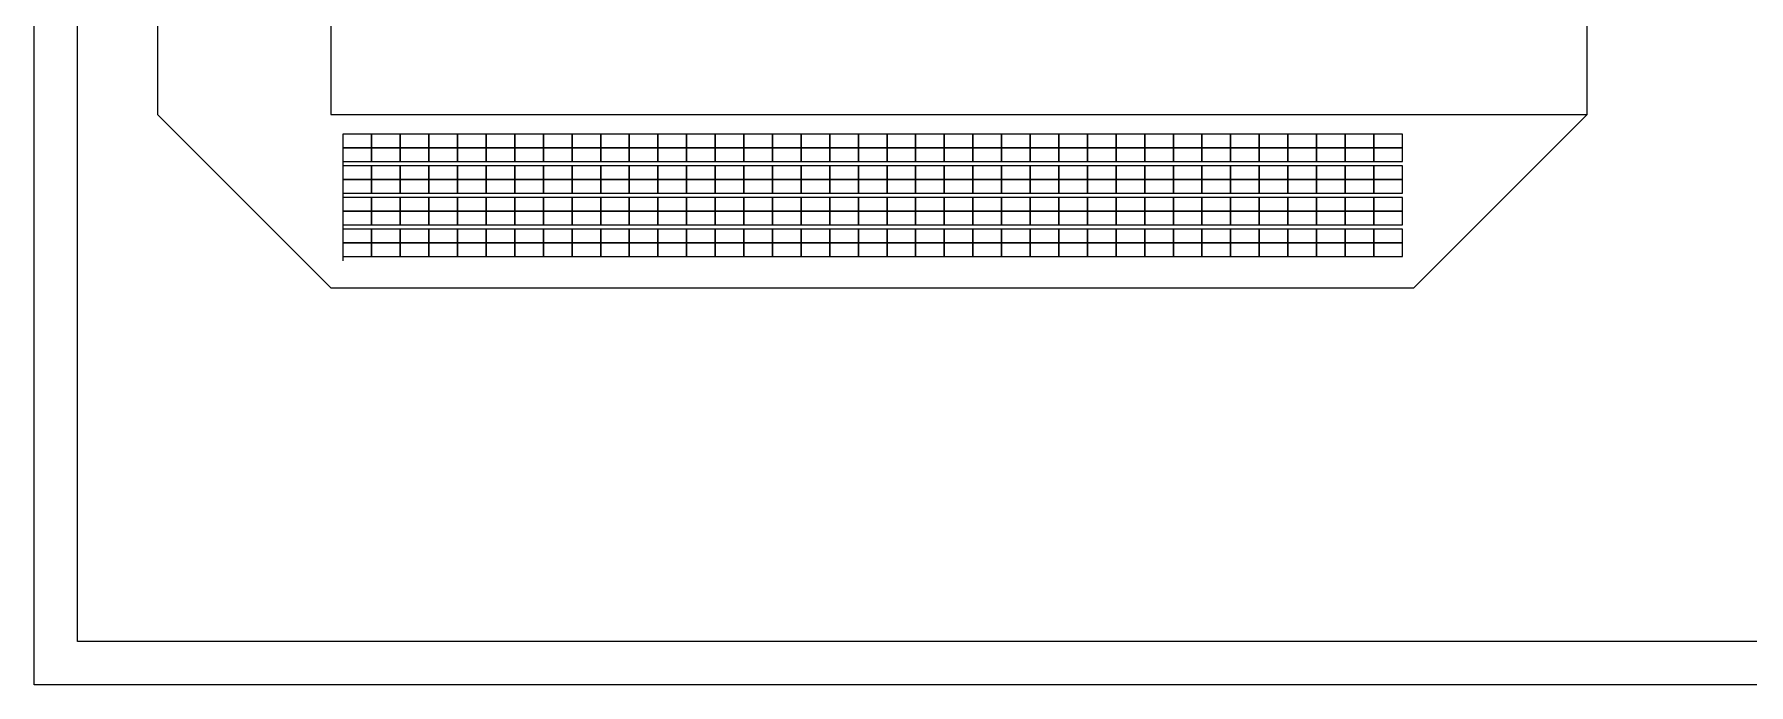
# Model space of a CAD drawing. Header units: inches. Extents: x -16 to 776, y -353 to 78.
# Drawn here: x -15.7 to 380.1, y -353.1 to -202.9 of the extents above; entities that cross this region are included whole.
import ezdxf

# ---------------------------------------------------------------- set-up
doc = ezdxf.new("R2010")
doc.units = ezdxf.units.IN
doc.header["$MEASUREMENT"] = 0

msp = doc.modelspace()

# ---------------------------------------------------------------- linework, layer by layer
for p, q in [((12.76, 16.55), (12.76, -221.45)), ((342.76, -221.45), (342.76, 16.55)), ((52.76, -63.45), (52.76, -221.45)), ((52.76, -261.45), (12.76, -221.45)), ((52.76, -221.45), (302.76, -221.45)), ((302.76, -221.45), (342.76, -221.45)), ((342.76, -221.45), (302.76, -261.45)), ((62.17, -225.99), (55.56, -225.99)), ((55.56, -225.99), (55.56, -229.15)), ((55.56, -229.15), (62.17, -229.15)), ((62.17, -229.15), (55.56, -229.15)), ((55.56, -229.15), (55.56, -232.31)), ((62.17, -229.15), (62.17, -225.99)), ((68.78, -225.99), (62.17, -225.99)), ((62.17, -225.99), (62.17, -229.15)), ((62.17, -229.15), (68.78, -229.15)), ((62.17, -232.31), (62.17, -229.15)), ((68.78, -229.15), (62.17, -229.15)), ((62.17, -229.15), (62.17, -232.31)), ((68.78, -229.15), (68.78, -225.99)), ((75.39, -225.99), (68.78, -225.99)), ((68.78, -225.99), (68.78, -229.15)), ((68.78, -229.15), (75.39, -229.15)), ((68.78, -232.31), (68.78, -229.15)), ((75.39, -229.15), (68.78, -229.15)), ((68.78, -229.15), (68.78, -232.31)), ((75.39, -229.15), (75.39, -225.99)), ((82, -225.99), (75.39, -225.99)), ((75.39, -225.99), (75.39, -229.15)), ((75.39, -229.15), (82, -229.15)), ((75.39, -232.31), (75.39, -229.15)), ((82, -229.15), (75.39, -229.15)), ((75.39, -229.15), (75.39, -232.31)), ((82, -229.15), (82, -225.99)), ((88.61, -225.99), (82, -225.99)), ((82, -225.99), (82, -229.15)), ((82, -229.15), (88.61, -229.15)), ((82, -232.31), (82, -229.15)), ((88.61, -229.15), (82, -229.15)), ((82, -229.15), (82, -232.31)), ((88.61, -229.15), (88.61, -225.99)), ((95.22, -225.99), (88.61, -225.99)), ((88.61, -225.99), (88.61, -229.15)), ((88.61, -229.15), (95.22, -229.15)), ((88.61, -232.31), (88.61, -229.15)), ((95.22, -229.15), (88.61, -229.15)), ((88.61, -229.15), (88.61, -232.31)), ((95.22, -229.15), (95.22, -225.99)), ((101.83, -225.99), (95.22, -225.99)), ((95.22, -225.99), (95.22, -229.15)), ((95.22, -229.15), (101.83, -229.15)), ((95.22, -232.31), (95.22, -229.15)), ((101.83, -229.15), (95.22, -229.15)), ((95.22, -229.15), (95.22, -232.31)), ((101.83, -229.15), (101.83, -225.99)), ((108.44, -225.99), (101.83, -225.99)), ((101.83, -225.99), (101.83, -229.15)), ((101.83, -232.31), (101.83, -229.15)), ((101.83, -229.15), (108.44, -229.15)), ((108.44, -229.15), (101.83, -229.15)), ((101.83, -229.15), (101.83, -232.31)), ((108.44, -229.15), (108.44, -225.99)), ((115.05, -225.99), (108.44, -225.99)), ((108.44, -225.99), (108.44, -229.15)), ((108.44, -229.15), (115.05, -229.15)), ((108.44, -232.31), (108.44, -229.15)), ((115.05, -229.15), (108.44, -229.15)), ((108.44, -229.15), (108.44, -232.31)), ((115.05, -229.15), (115.05, -225.99)), ((121.66, -225.99), (115.05, -225.99)), ((115.05, -225.99), (115.05, -229.15)), ((115.05, -229.15), (121.66, -229.15)), ((115.05, -232.31), (115.05, -229.15)), ((121.66, -229.15), (115.05, -229.15)), ((115.05, -229.15), (115.05, -232.31)), ((121.66, -229.15), (121.66, -225.99)), ((128.27, -225.99), (121.66, -225.99)), ((121.66, -225.99), (121.66, -229.15)), ((121.66, -229.15), (128.27, -229.15)), ((121.66, -232.31), (121.66, -229.15)), ((128.27, -229.15), (121.66, -229.15)), ((121.66, -229.15), (121.66, -232.31)), ((128.27, -229.15), (128.27, -225.99)), ((134.88, -225.99), (128.27, -225.99)), ((128.27, -225.99), (128.27, -229.15)), ((128.27, -229.15), (134.88, -229.15)), ((128.27, -232.31), (128.27, -229.15)), ((134.88, -229.15), (128.27, -229.15)), ((128.27, -229.15), (128.27, -232.31)), ((134.88, -229.15), (134.88, -225.99)), ((141.49, -225.99), (134.88, -225.99)), ((134.88, -225.99), (134.88, -229.15)), ((134.88, -229.15), (141.49, -229.15)), ((134.88, -232.31), (134.88, -229.15)), ((141.49, -229.15), (134.88, -229.15)), ((134.88, -229.15), (134.88, -232.31)), ((141.49, -229.15), (141.49, -225.99)), ((148.1, -225.99), (141.49, -225.99)), ((141.49, -225.99), (141.49, -229.15)), ((141.49, -229.15), (148.1, -229.15)), ((141.49, -232.31), (141.49, -229.15)), ((148.1, -229.15), (141.49, -229.15)), ((141.49, -229.15), (141.49, -232.31)), ((148.1, -229.15), (148.1, -225.99)), ((154.71, -225.99), (148.1, -225.99)), ((148.1, -225.99), (148.1, -229.15)), ((148.1, -232.31), (148.1, -229.15)), ((148.1, -229.15), (154.71, -229.15)), ((154.71, -229.15), (148.1, -229.15)), ((148.1, -229.15), (148.1, -232.31)), ((154.71, -229.15), (154.71, -225.99)), ((161.32, -225.99), (154.71, -225.99)), ((154.71, -225.99), (154.71, -229.15)), ((154.71, -229.15), (161.32, -229.15)), ((154.71, -232.31), (154.71, -229.15)), ((161.32, -229.15), (154.71, -229.15)), ((154.71, -229.15), (154.71, -232.31)), ((161.32, -229.15), (161.32, -225.99)), ((167.93, -225.99), (161.32, -225.99)), ((161.32, -225.99), (161.32, -229.15)), ((161.32, -229.15), (167.93, -229.15)), ((161.32, -232.31), (161.32, -229.15)), ((167.93, -229.15), (161.32, -229.15)), ((161.32, -229.15), (161.32, -232.31)), ((167.93, -229.15), (167.93, -225.99)), ((174.54, -225.99), (167.93, -225.99)), ((167.93, -225.99), (167.93, -229.15)), ((167.93, -229.15), (174.54, -229.15)), ((167.93, -232.31), (167.93, -229.15)), ((174.54, -229.15), (167.93, -229.15)), ((167.93, -229.15), (167.93, -232.31)), ((174.54, -229.15), (174.54, -225.99)), ((181.15, -225.99), (174.54, -225.99)), ((174.54, -225.99), (174.54, -229.15)), ((174.54, -229.15), (181.15, -229.15)), ((174.54, -232.31), (174.54, -229.15)), ((181.15, -229.15), (174.54, -229.15)), ((174.54, -229.15), (174.54, -232.31)), ((181.15, -229.15), (181.15, -225.99)), ((187.76, -225.99), (181.15, -225.99)), ((181.15, -225.99), (181.15, -229.15)), ((181.15, -229.15), (187.76, -229.15)), ((181.15, -232.31), (181.15, -229.15)), ((187.76, -229.15), (181.15, -229.15)), ((181.15, -229.15), (181.15, -232.31)), ((187.76, -229.15), (187.76, -225.99)), ((194.37, -225.99), (187.76, -225.99)), ((187.76, -225.99), (187.76, -229.15)), ((187.76, -229.15), (194.37, -229.15)), ((187.76, -232.31), (187.76, -229.15)), ((194.37, -229.15), (187.76, -229.15)), ((187.76, -229.15), (187.76, -232.31)), ((194.37, -229.15), (194.37, -225.99)), ((200.98, -225.99), (194.37, -225.99)), ((194.37, -225.99), (194.37, -229.15)), ((194.37, -232.31), (194.37, -229.15)), ((194.37, -229.15), (200.98, -229.15)), ((200.98, -229.15), (194.37, -229.15)), ((194.37, -229.15), (194.37, -232.31)), ((200.98, -229.15), (200.98, -225.99)), ((207.59, -225.99), (200.98, -225.99)), ((200.98, -225.99), (200.98, -229.15)), ((200.98, -229.15), (207.59, -229.15)), ((200.98, -232.31), (200.98, -229.15)), ((207.59, -229.15), (200.98, -229.15)), ((200.98, -229.15), (200.98, -232.31)), ((207.59, -229.15), (207.59, -225.99)), ((214.2, -225.99), (207.59, -225.99)), ((207.59, -225.99), (207.59, -229.15)), ((207.59, -229.15), (214.2, -229.15)), ((207.59, -232.31), (207.59, -229.15)), ((214.2, -229.15), (207.59, -229.15)), ((207.59, -229.15), (207.59, -232.31)), ((214.2, -229.15), (214.2, -225.99)), ((220.81, -225.99), (214.2, -225.99)), ((214.2, -225.99), (214.2, -229.15)), ((214.2, -229.15), (220.81, -229.15)), ((214.2, -232.31), (214.2, -229.15)), ((220.81, -229.15), (214.2, -229.15)), ((214.2, -229.15), (214.2, -232.31)), ((220.81, -229.15), (220.81, -225.99)), ((227.42, -225.99), (220.81, -225.99)), ((220.81, -225.99), (220.81, -229.15)), ((220.81, -229.15), (227.42, -229.15)), ((220.81, -232.31), (220.81, -229.15)), ((227.42, -229.15), (220.81, -229.15)), ((220.81, -229.15), (220.81, -232.31)), ((227.42, -229.15), (227.42, -225.99)), ((234.03, -225.99), (227.42, -225.99)), ((227.42, -225.99), (227.42, -229.15)), ((227.42, -229.15), (234.03, -229.15)), ((227.42, -232.31), (227.42, -229.15)), ((234.03, -229.15), (227.42, -229.15)), ((227.42, -229.15), (227.42, -232.31)), ((234.03, -229.15), (234.03, -225.99)), ((240.64, -225.99), (234.03, -225.99)), ((234.03, -225.99), (234.03, -229.15)), ((234.03, -229.15), (240.64, -229.15)), ((234.03, -232.31), (234.03, -229.15)), ((240.64, -229.15), (234.03, -229.15)), ((234.03, -229.15), (234.03, -232.31)), ((240.64, -229.15), (240.64, -225.99)), ((247.25, -225.99), (240.64, -225.99)), ((240.64, -225.99), (240.64, -229.15)), ((240.64, -232.31), (240.64, -229.15)), ((240.64, -229.15), (247.25, -229.15)), ((247.25, -229.15), (240.64, -229.15)), ((240.64, -229.15), (240.64, -232.31)), ((247.25, -229.15), (247.25, -225.99)), ((253.86, -225.99), (247.25, -225.99)), ((247.25, -225.99), (247.25, -229.15)), ((247.25, -229.15), (253.86, -229.15)), ((247.25, -232.31), (247.25, -229.15)), ((253.86, -229.15), (247.25, -229.15)), ((247.25, -229.15), (247.25, -232.31)), ((253.86, -229.15), (253.86, -225.99)), ((260.47, -225.99), (253.86, -225.99)), ((253.86, -225.99), (253.86, -229.15)), ((253.86, -229.15), (260.47, -229.15)), ((253.86, -232.31), (253.86, -229.15)), ((260.47, -229.15), (253.86, -229.15)), ((253.86, -229.15), (253.86, -232.31)), ((260.47, -229.15), (260.47, -225.99)), ((267.08, -225.99), (260.47, -225.99)), ((260.47, -225.99), (260.47, -229.15)), ((260.47, -229.15), (267.08, -229.15)), ((260.47, -232.31), (260.47, -229.15)), ((267.08, -229.15), (260.47, -229.15)), ((260.47, -229.15), (260.47, -232.31)), ((267.08, -229.15), (267.08, -225.99)), ((273.69, -225.99), (267.08, -225.99)), ((267.08, -225.99), (267.08, -229.15)), ((267.08, -229.15), (273.69, -229.15)), ((267.08, -232.31), (267.08, -229.15)), ((273.69, -229.15), (267.08, -229.15)), ((267.08, -229.15), (267.08, -232.31)), ((273.69, -229.15), (273.69, -225.99)), ((280.3, -225.99), (273.69, -225.99)), ((273.69, -225.99), (273.69, -229.15)), ((273.69, -229.15), (280.3, -229.15)), ((273.69, -232.31), (273.69, -229.15)), ((280.3, -229.15), (273.69, -229.15)), ((273.69, -229.15), (273.69, -232.31)), ((280.3, -229.15), (280.3, -225.99)), ((286.91, -225.99), (280.3, -225.99)), ((280.3, -225.99), (280.3, -229.15)), ((280.3, -229.15), (286.91, -229.15)), ((280.3, -232.31), (280.3, -229.15)), ((286.91, -229.15), (280.3, -229.15)), ((280.3, -229.15), (280.3, -232.31)), ((286.91, -229.15), (286.91, -225.99)), ((293.52, -225.99), (286.91, -225.99)), ((286.91, -225.99), (286.91, -229.15)), ((286.91, -232.31), (286.91, -229.15)), ((286.91, -229.15), (293.52, -229.15)), ((293.52, -229.15), (286.91, -229.15)), ((286.91, -229.15), (286.91, -232.31)), ((293.52, -229.15), (293.52, -225.99)), ((300.13, -225.99), (293.52, -225.99)), ((293.52, -225.99), (293.52, -229.15)), ((293.52, -229.15), (300.13, -229.15)), ((293.52, -232.31), (293.52, -229.15)), ((300.13, -229.15), (293.52, -229.15)), ((293.52, -229.15), (293.52, -232.31)), ((300.13, -229.15), (300.13, -225.99)), ((300.13, -232.31), (300.13, -229.15)), ((55.56, -232.31), (62.17, -232.31)), ((55.56, -232.31), (55.56, -233.31)), ((62.17, -233.31), (55.56, -233.31)), ((55.56, -233.31), (55.56, -236.47)), ((62.17, -232.31), (68.78, -232.31)), ((62.17, -236.47), (62.17, -233.31)), ((68.78, -233.31), (62.17, -233.31)), ((62.17, -233.31), (62.17, -236.47)), ((68.78, -232.31), (75.39, -232.31)), ((68.78, -236.47), (68.78, -233.31)), ((75.39, -233.31), (68.78, -233.31)), ((68.78, -233.31), (68.78, -236.47)), ((75.39, -232.31), (82, -232.31)), ((75.39, -236.47), (75.39, -233.31)), ((82, -233.31), (75.39, -233.31)), ((75.39, -233.31), (75.39, -236.47)), ((82, -232.31), (88.61, -232.31)), ((82, -236.47), (82, -233.31)), ((88.61, -233.31), (82, -233.31)), ((82, -233.31), (82, -236.47)), ((88.61, -232.31), (95.22, -232.31)), ((88.61, -236.47), (88.61, -233.31)), ((95.22, -233.31), (88.61, -233.31)), ((88.61, -233.31), (88.61, -236.47)), ((95.22, -232.31), (101.83, -232.31)), ((95.22, -236.47), (95.22, -233.31)), ((101.83, -233.31), (95.22, -233.31)), ((95.22, -233.31), (95.22, -236.47)), ((101.83, -232.31), (108.44, -232.31)), ((101.83, -236.47), (101.83, -233.31)), ((108.44, -233.31), (101.83, -233.31)), ((101.83, -233.31), (101.83, -236.47)), ((108.44, -232.31), (115.05, -232.31)), ((108.44, -236.47), (108.44, -233.31)), ((115.05, -233.31), (108.44, -233.31)), ((108.44, -233.31), (108.44, -236.47)), ((115.05, -232.31), (121.66, -232.31)), ((115.05, -236.47), (115.05, -233.31)), ((121.66, -233.31), (115.05, -233.31)), ((115.05, -233.31), (115.05, -236.47)), ((121.66, -232.31), (128.27, -232.31)), ((121.66, -236.47), (121.66, -233.31)), ((128.27, -233.31), (121.66, -233.31)), ((121.66, -233.31), (121.66, -236.47)), ((128.27, -232.31), (134.88, -232.31)), ((128.27, -236.47), (128.27, -233.31)), ((134.88, -233.31), (128.27, -233.31)), ((128.27, -233.31), (128.27, -236.47)), ((134.88, -232.31), (141.49, -232.31)), ((134.88, -236.47), (134.88, -233.31)), ((141.49, -233.31), (134.88, -233.31)), ((134.88, -233.31), (134.88, -236.47)), ((141.49, -232.31), (148.1, -232.31)), ((141.49, -236.47), (141.49, -233.31)), ((148.1, -233.31), (141.49, -233.31)), ((141.49, -233.31), (141.49, -236.47)), ((148.1, -232.31), (154.71, -232.31)), ((148.1, -236.47), (148.1, -233.31)), ((154.71, -233.31), (148.1, -233.31)), ((148.1, -233.31), (148.1, -236.47)), ((154.71, -232.31), (161.32, -232.31)), ((154.71, -236.47), (154.71, -233.31)), ((161.32, -233.31), (154.71, -233.31)), ((154.71, -233.31), (154.71, -236.47)), ((161.32, -232.31), (167.93, -232.31)), ((161.32, -236.47), (161.32, -233.31)), ((167.93, -233.31), (161.32, -233.31)), ((161.32, -233.31), (161.32, -236.47)), ((167.93, -232.31), (174.54, -232.31)), ((167.93, -236.47), (167.93, -233.31)), ((174.54, -233.31), (167.93, -233.31)), ((167.93, -233.31), (167.93, -236.47)), ((174.54, -232.31), (181.15, -232.31)), ((174.54, -236.47), (174.54, -233.31)), ((181.15, -233.31), (174.54, -233.31)), ((174.54, -233.31), (174.54, -236.47)), ((181.15, -232.31), (187.76, -232.31)), ((181.15, -236.47), (181.15, -233.31)), ((187.76, -233.31), (181.15, -233.31)), ((181.15, -233.31), (181.15, -236.47)), ((187.76, -232.31), (194.37, -232.31)), ((187.76, -236.47), (187.76, -233.31)), ((194.37, -233.31), (187.76, -233.31)), ((187.76, -233.31), (187.76, -236.47)), ((194.37, -232.31), (200.98, -232.31)), ((194.37, -236.47), (194.37, -233.31)), ((200.98, -233.31), (194.37, -233.31)), ((194.37, -233.31), (194.37, -236.47)), ((200.98, -232.31), (207.59, -232.31)), ((200.98, -236.47), (200.98, -233.31)), ((207.59, -233.31), (200.98, -233.31)), ((200.98, -233.31), (200.98, -236.47)), ((207.59, -232.31), (214.2, -232.31)), ((207.59, -236.47), (207.59, -233.31)), ((214.2, -233.31), (207.59, -233.31)), ((207.59, -233.31), (207.59, -236.47)), ((214.2, -232.31), (220.81, -232.31)), ((214.2, -236.47), (214.2, -233.31)), ((220.81, -233.31), (214.2, -233.31)), ((214.2, -233.31), (214.2, -236.47)), ((220.81, -232.31), (227.42, -232.31)), ((220.81, -236.47), (220.81, -233.31)), ((227.42, -233.31), (220.81, -233.31)), ((220.81, -233.31), (220.81, -236.47)), ((227.42, -232.31), (234.03, -232.31)), ((227.42, -236.47), (227.42, -233.31)), ((234.03, -233.31), (227.42, -233.31)), ((227.42, -233.31), (227.42, -236.47)), ((234.03, -232.31), (240.64, -232.31)), ((234.03, -236.47), (234.03, -233.31)), ((240.64, -233.31), (234.03, -233.31)), ((234.03, -233.31), (234.03, -236.47)), ((240.64, -232.31), (247.25, -232.31)), ((240.64, -236.47), (240.64, -233.31)), ((247.25, -233.31), (240.64, -233.31)), ((240.64, -233.31), (240.64, -236.47)), ((247.25, -232.31), (253.86, -232.31)), ((247.25, -236.47), (247.25, -233.31)), ((253.86, -233.31), (247.25, -233.31)), ((247.25, -233.31), (247.25, -236.47)), ((253.86, -232.31), (260.47, -232.31)), ((253.86, -236.47), (253.86, -233.31)), ((260.47, -233.31), (253.86, -233.31)), ((253.86, -233.31), (253.86, -236.47)), ((260.47, -232.31), (267.08, -232.31)), ((260.47, -236.47), (260.47, -233.31)), ((267.08, -233.31), (260.47, -233.31)), ((260.47, -233.31), (260.47, -236.47)), ((267.08, -232.31), (273.69, -232.31)), ((267.08, -236.47), (267.08, -233.31)), ((273.69, -233.31), (267.08, -233.31)), ((267.08, -233.31), (267.08, -236.47)), ((273.69, -232.31), (280.3, -232.31)), ((273.69, -236.47), (273.69, -233.31)), ((280.3, -233.31), (273.69, -233.31)), ((273.69, -233.31), (273.69, -236.47)), ((280.3, -232.31), (286.91, -232.31)), ((280.3, -236.47), (280.3, -233.31)), ((286.91, -233.31), (280.3, -233.31)), ((280.3, -233.31), (280.3, -236.47)), ((286.91, -232.31), (293.52, -232.31)), ((286.91, -236.47), (286.91, -233.31)), ((293.52, -233.31), (286.91, -233.31)), ((286.91, -233.31), (286.91, -236.47)), ((293.52, -232.31), (300.13, -232.31)), ((293.52, -236.47), (293.52, -233.31)), ((300.13, -233.31), (293.52, -233.31)), ((293.52, -233.31), (293.52, -236.47)), ((300.13, -236.47), (300.13, -233.31)), ((55.56, -236.47), (62.17, -236.47)), ((62.17, -236.47), (55.56, -236.47)), ((55.56, -236.47), (55.56, -239.63)), ((62.17, -236.47), (68.78, -236.47)), ((62.17, -239.63), (62.17, -236.47)), ((68.78, -236.47), (62.17, -236.47)), ((62.17, -236.47), (62.17, -239.63)), ((68.78, -236.47), (75.39, -236.47)), ((68.78, -239.63), (68.78, -236.47)), ((75.39, -236.47), (68.78, -236.47)), ((68.78, -236.47), (68.78, -239.63)), ((75.39, -236.47), (82, -236.47)), ((75.39, -239.63), (75.39, -236.47)), ((82, -236.47), (75.39, -236.47)), ((75.39, -236.47), (75.39, -239.63)), ((82, -236.47), (88.61, -236.47)), ((82, -239.63), (82, -236.47)), ((88.61, -236.47), (82, -236.47)), ((82, -236.47), (82, -239.63)), ((88.61, -236.47), (95.22, -236.47)), ((88.61, -239.63), (88.61, -236.47)), ((95.22, -236.47), (88.61, -236.47)), ((88.61, -236.47), (88.61, -239.63)), ((95.22, -236.47), (101.83, -236.47)), ((95.22, -239.63), (95.22, -236.47)), ((101.83, -236.47), (95.22, -236.47)), ((95.22, -236.47), (95.22, -239.63)), ((101.83, -239.63), (101.83, -236.47)), ((101.83, -236.47), (108.44, -236.47)), ((108.44, -236.47), (101.83, -236.47)), ((101.83, -236.47), (101.83, -239.63)), ((108.44, -236.47), (115.05, -236.47)), ((108.44, -239.63), (108.44, -236.47)), ((115.05, -236.47), (108.44, -236.47)), ((108.44, -236.47), (108.44, -239.63)), ((115.05, -236.47), (121.66, -236.47)), ((115.05, -239.63), (115.05, -236.47)), ((121.66, -236.47), (115.05, -236.47)), ((115.05, -236.47), (115.05, -239.63)), ((121.66, -236.47), (128.27, -236.47)), ((121.66, -239.63), (121.66, -236.47)), ((128.27, -236.47), (121.66, -236.47)), ((121.66, -236.47), (121.66, -239.63)), ((128.27, -236.47), (134.88, -236.47)), ((128.27, -239.63), (128.27, -236.47)), ((134.88, -236.47), (128.27, -236.47)), ((128.27, -236.47), (128.27, -239.63)), ((134.88, -236.47), (141.49, -236.47)), ((134.88, -239.63), (134.88, -236.47)), ((141.49, -236.47), (134.88, -236.47)), ((134.88, -236.47), (134.88, -239.63)), ((141.49, -236.47), (148.1, -236.47)), ((141.49, -239.63), (141.49, -236.47)), ((148.1, -236.47), (141.49, -236.47)), ((141.49, -236.47), (141.49, -239.63)), ((148.1, -239.63), (148.1, -236.47)), ((148.1, -236.47), (154.71, -236.47)), ((154.71, -236.47), (148.1, -236.47)), ((148.1, -236.47), (148.1, -239.63)), ((154.71, -236.47), (161.32, -236.47)), ((154.71, -239.63), (154.71, -236.47)), ((161.32, -236.47), (154.71, -236.47)), ((154.71, -236.47), (154.71, -239.63)), ((161.32, -236.47), (167.93, -236.47)), ((161.32, -239.63), (161.32, -236.47)), ((167.93, -236.47), (161.32, -236.47)), ((161.32, -236.47), (161.32, -239.63)), ((167.93, -236.47), (174.54, -236.47)), ((167.93, -239.63), (167.93, -236.47)), ((174.54, -236.47), (167.93, -236.47)), ((167.93, -236.47), (167.93, -239.63)), ((174.54, -236.47), (181.15, -236.47)), ((174.54, -239.63), (174.54, -236.47)), ((181.15, -236.47), (174.54, -236.47)), ((174.54, -236.47), (174.54, -239.63)), ((181.15, -236.47), (187.76, -236.47)), ((181.15, -239.63), (181.15, -236.47)), ((187.76, -236.47), (181.15, -236.47)), ((181.15, -236.47), (181.15, -239.63)), ((187.76, -236.47), (194.37, -236.47)), ((187.76, -239.63), (187.76, -236.47)), ((194.37, -236.47), (187.76, -236.47)), ((187.76, -236.47), (187.76, -239.63)), ((194.37, -239.63), (194.37, -236.47)), ((194.37, -236.47), (200.98, -236.47)), ((200.98, -236.47), (194.37, -236.47)), ((194.37, -236.47), (194.37, -239.63)), ((200.98, -236.47), (207.59, -236.47)), ((200.98, -239.63), (200.98, -236.47)), ((207.59, -236.47), (200.98, -236.47)), ((200.98, -236.47), (200.98, -239.63)), ((207.59, -236.47), (214.2, -236.47)), ((207.59, -239.63), (207.59, -236.47)), ((214.2, -236.47), (207.59, -236.47)), ((207.59, -236.47), (207.59, -239.63)), ((214.2, -236.47), (220.81, -236.47)), ((214.2, -239.63), (214.2, -236.47)), ((220.81, -236.47), (214.2, -236.47)), ((214.2, -236.47), (214.2, -239.63)), ((220.81, -236.47), (227.42, -236.47)), ((220.81, -239.63), (220.81, -236.47)), ((227.42, -236.47), (220.81, -236.47)), ((220.81, -236.47), (220.81, -239.63)), ((227.42, -236.47), (234.03, -236.47)), ((227.42, -239.63), (227.42, -236.47)), ((234.03, -236.47), (227.42, -236.47)), ((227.42, -236.47), (227.42, -239.63)), ((234.03, -236.47), (240.64, -236.47)), ((234.03, -239.63), (234.03, -236.47)), ((240.64, -236.47), (234.03, -236.47)), ((234.03, -236.47), (234.03, -239.63)), ((240.64, -239.63), (240.64, -236.47)), ((240.64, -236.47), (247.25, -236.47)), ((247.25, -236.47), (240.64, -236.47)), ((240.64, -236.47), (240.64, -239.63)), ((247.25, -236.47), (253.86, -236.47)), ((247.25, -239.63), (247.25, -236.47)), ((253.86, -236.47), (247.25, -236.47)), ((247.25, -236.47), (247.25, -239.63)), ((253.86, -236.47), (260.47, -236.47)), ((253.86, -239.63), (253.86, -236.47)), ((260.47, -236.47), (253.86, -236.47)), ((253.86, -236.47), (253.86, -239.63)), ((260.47, -236.47), (267.08, -236.47)), ((260.47, -239.63), (260.47, -236.47)), ((267.08, -236.47), (260.47, -236.47)), ((260.47, -236.47), (260.47, -239.63)), ((267.08, -236.47), (273.69, -236.47)), ((267.08, -239.63), (267.08, -236.47)), ((273.69, -236.47), (267.08, -236.47)), ((267.08, -236.47), (267.08, -239.63)), ((273.69, -236.47), (280.3, -236.47)), ((273.69, -239.63), (273.69, -236.47)), ((280.3, -236.47), (273.69, -236.47)), ((273.69, -236.47), (273.69, -239.63)), ((280.3, -236.47), (286.91, -236.47)), ((280.3, -239.63), (280.3, -236.47)), ((286.91, -236.47), (280.3, -236.47)), ((280.3, -236.47), (280.3, -239.63)), ((286.91, -239.63), (286.91, -236.47)), ((286.91, -236.47), (293.52, -236.47)), ((293.52, -236.47), (286.91, -236.47)), ((286.91, -236.47), (286.91, -239.63)), ((293.52, -236.47), (300.13, -236.47)), ((293.52, -239.63), (293.52, -236.47)), ((300.13, -236.47), (293.52, -236.47)), ((293.52, -236.47), (293.52, -239.63)), ((300.13, -239.63), (300.13, -236.47)), ((55.56, -239.63), (62.17, -239.63)), ((55.56, -239.63), (55.56, -240.63)), ((62.17, -240.63), (55.56, -240.63)), ((55.56, -240.63), (55.56, -243.79)), ((62.17, -239.63), (68.78, -239.63)), ((62.17, -243.79), (62.17, -240.63)), ((68.78, -240.63), (62.17, -240.63)), ((62.17, -240.63), (62.17, -243.79)), ((68.78, -239.63), (75.39, -239.63)), ((68.78, -243.79), (68.78, -240.63)), ((75.39, -240.63), (68.78, -240.63)), ((68.78, -240.63), (68.78, -243.79)), ((75.39, -239.63), (82, -239.63)), ((75.39, -243.79), (75.39, -240.63)), ((82, -240.63), (75.39, -240.63)), ((75.39, -240.63), (75.39, -243.79)), ((82, -239.63), (88.61, -239.63)), ((82, -243.79), (82, -240.63)), ((88.61, -240.63), (82, -240.63)), ((82, -240.63), (82, -243.79)), ((88.61, -239.63), (95.22, -239.63)), ((88.61, -243.79), (88.61, -240.63)), ((95.22, -240.63), (88.61, -240.63)), ((88.61, -240.63), (88.61, -243.79)), ((95.22, -239.63), (101.83, -239.63)), ((95.22, -243.79), (95.22, -240.63)), ((101.83, -240.63), (95.22, -240.63)), ((95.22, -240.63), (95.22, -243.79)), ((101.83, -239.63), (108.44, -239.63)), ((101.83, -243.79), (101.83, -240.63)), ((108.44, -240.63), (101.83, -240.63)), ((101.83, -240.63), (101.83, -243.79)), ((108.44, -239.63), (115.05, -239.63)), ((108.44, -243.79), (108.44, -240.63)), ((115.05, -240.63), (108.44, -240.63)), ((108.44, -240.63), (108.44, -243.79)), ((115.05, -239.63), (121.66, -239.63)), ((115.05, -243.79), (115.05, -240.63)), ((121.66, -240.63), (115.05, -240.63)), ((115.05, -240.63), (115.05, -243.79)), ((121.66, -239.63), (128.27, -239.63)), ((121.66, -243.79), (121.66, -240.63)), ((128.27, -240.63), (121.66, -240.63)), ((121.66, -240.63), (121.66, -243.79)), ((128.27, -239.63), (134.88, -239.63)), ((128.27, -243.79), (128.27, -240.63)), ((134.88, -240.63), (128.27, -240.63)), ((128.27, -240.63), (128.27, -243.79)), ((134.88, -239.63), (141.49, -239.63)), ((134.88, -243.79), (134.88, -240.63)), ((141.49, -240.63), (134.88, -240.63)), ((134.88, -240.63), (134.88, -243.79)), ((141.49, -239.63), (148.1, -239.63)), ((141.49, -243.79), (141.49, -240.63)), ((148.1, -240.63), (141.49, -240.63)), ((141.49, -240.63), (141.49, -243.79)), ((148.1, -239.63), (154.71, -239.63)), ((148.1, -243.79), (148.1, -240.63)), ((154.71, -240.63), (148.1, -240.63)), ((148.1, -240.63), (148.1, -243.79)), ((154.71, -239.63), (161.32, -239.63)), ((154.71, -243.79), (154.71, -240.63)), ((161.32, -240.63), (154.71, -240.63)), ((154.71, -240.63), (154.71, -243.79)), ((161.32, -239.63), (167.93, -239.63)), ((161.32, -243.79), (161.32, -240.63)), ((167.93, -240.63), (161.32, -240.63)), ((161.32, -240.63), (161.32, -243.79)), ((167.93, -239.63), (174.54, -239.63)), ((167.93, -243.79), (167.93, -240.63)), ((174.54, -240.63), (167.93, -240.63)), ((167.93, -240.63), (167.93, -243.79)), ((174.54, -239.63), (181.15, -239.63)), ((174.54, -243.79), (174.54, -240.63)), ((181.15, -240.63), (174.54, -240.63)), ((174.54, -240.63), (174.54, -243.79)), ((181.15, -239.63), (187.76, -239.63)), ((181.15, -243.79), (181.15, -240.63)), ((187.76, -240.63), (181.15, -240.63)), ((181.15, -240.63), (181.15, -243.79)), ((187.76, -239.63), (194.37, -239.63)), ((187.76, -243.79), (187.76, -240.63)), ((194.37, -240.63), (187.76, -240.63)), ((187.76, -240.63), (187.76, -243.79)), ((194.37, -239.63), (200.98, -239.63)), ((194.37, -243.79), (194.37, -240.63)), ((200.98, -240.63), (194.37, -240.63)), ((194.37, -240.63), (194.37, -243.79)), ((200.98, -239.63), (207.59, -239.63)), ((200.98, -243.79), (200.98, -240.63)), ((207.59, -240.63), (200.98, -240.63)), ((200.98, -240.63), (200.98, -243.79)), ((207.59, -239.63), (214.2, -239.63)), ((207.59, -243.79), (207.59, -240.63)), ((214.2, -240.63), (207.59, -240.63)), ((207.59, -240.63), (207.59, -243.79)), ((214.2, -239.63), (220.81, -239.63)), ((214.2, -243.79), (214.2, -240.63)), ((220.81, -240.63), (214.2, -240.63)), ((214.2, -240.63), (214.2, -243.79)), ((220.81, -239.63), (227.42, -239.63)), ((220.81, -243.79), (220.81, -240.63)), ((227.42, -240.63), (220.81, -240.63)), ((220.81, -240.63), (220.81, -243.79)), ((227.42, -239.63), (234.03, -239.63)), ((227.42, -243.79), (227.42, -240.63)), ((234.03, -240.63), (227.42, -240.63)), ((227.42, -240.63), (227.42, -243.79)), ((234.03, -239.63), (240.64, -239.63)), ((234.03, -243.79), (234.03, -240.63)), ((240.64, -240.63), (234.03, -240.63)), ((234.03, -240.63), (234.03, -243.79)), ((240.64, -239.63), (247.25, -239.63)), ((240.64, -243.79), (240.64, -240.63)), ((247.25, -240.63), (240.64, -240.63)), ((240.64, -240.63), (240.64, -243.79)), ((247.25, -239.63), (253.86, -239.63)), ((247.25, -243.79), (247.25, -240.63)), ((253.86, -240.63), (247.25, -240.63)), ((247.25, -240.63), (247.25, -243.79)), ((253.86, -239.63), (260.47, -239.63)), ((253.86, -243.79), (253.86, -240.63)), ((260.47, -240.63), (253.86, -240.63)), ((253.86, -240.63), (253.86, -243.79)), ((260.47, -239.63), (267.08, -239.63)), ((260.47, -243.79), (260.47, -240.63)), ((267.08, -240.63), (260.47, -240.63)), ((260.47, -240.63), (260.47, -243.79)), ((267.08, -239.63), (273.69, -239.63)), ((267.08, -243.79), (267.08, -240.63)), ((273.69, -240.63), (267.08, -240.63)), ((267.08, -240.63), (267.08, -243.79)), ((273.69, -239.63), (280.3, -239.63)), ((273.69, -243.79), (273.69, -240.63)), ((280.3, -240.63), (273.69, -240.63)), ((273.69, -240.63), (273.69, -243.79)), ((280.3, -239.63), (286.91, -239.63)), ((280.3, -243.79), (280.3, -240.63)), ((286.91, -240.63), (280.3, -240.63)), ((280.3, -240.63), (280.3, -243.79)), ((286.91, -239.63), (293.52, -239.63)), ((286.91, -243.79), (286.91, -240.63)), ((293.52, -240.63), (286.91, -240.63)), ((286.91, -240.63), (286.91, -243.79)), ((293.52, -239.63), (300.13, -239.63)), ((293.52, -243.79), (293.52, -240.63)), ((300.13, -240.63), (293.52, -240.63)), ((293.52, -240.63), (293.52, -243.79)), ((300.13, -243.79), (300.13, -240.63)), ((55.56, -243.79), (62.17, -243.79)), ((62.17, -243.79), (55.56, -243.79)), ((55.56, -243.79), (55.56, -246.95)), ((62.17, -243.79), (68.78, -243.79)), ((62.17, -246.95), (62.17, -243.79)), ((68.78, -243.79), (62.17, -243.79)), ((62.17, -243.79), (62.17, -246.95)), ((68.78, -243.79), (75.39, -243.79)), ((68.78, -246.95), (68.78, -243.79)), ((75.39, -243.79), (68.78, -243.79)), ((68.78, -243.79), (68.78, -246.95)), ((75.39, -243.79), (82, -243.79)), ((75.39, -246.95), (75.39, -243.79)), ((82, -243.79), (75.39, -243.79)), ((75.39, -243.79), (75.39, -246.95)), ((82, -243.79), (88.61, -243.79)), ((82, -246.95), (82, -243.79)), ((88.61, -243.79), (82, -243.79)), ((82, -243.79), (82, -246.95)), ((88.61, -243.79), (95.22, -243.79)), ((88.61, -246.95), (88.61, -243.79)), ((95.22, -243.79), (88.61, -243.79)), ((88.61, -243.79), (88.61, -246.95)), ((95.22, -243.79), (101.83, -243.79)), ((95.22, -246.95), (95.22, -243.79)), ((101.83, -243.79), (95.22, -243.79)), ((95.22, -243.79), (95.22, -246.95)), ((101.83, -246.95), (101.83, -243.79)), ((101.83, -243.79), (108.44, -243.79)), ((108.44, -243.79), (101.83, -243.79)), ((101.83, -243.79), (101.83, -246.95)), ((108.44, -243.79), (115.05, -243.79)), ((108.44, -246.95), (108.44, -243.79)), ((115.05, -243.79), (108.44, -243.79)), ((108.44, -243.79), (108.44, -246.95)), ((115.05, -243.79), (121.66, -243.79)), ((115.05, -246.95), (115.05, -243.79)), ((121.66, -243.79), (115.05, -243.79)), ((115.05, -243.79), (115.05, -246.95)), ((121.66, -243.79), (128.27, -243.79)), ((121.66, -246.95), (121.66, -243.79)), ((128.27, -243.79), (121.66, -243.79)), ((121.66, -243.79), (121.66, -246.95)), ((128.27, -243.79), (134.88, -243.79)), ((128.27, -246.95), (128.27, -243.79)), ((134.88, -243.79), (128.27, -243.79)), ((128.27, -243.79), (128.27, -246.95)), ((134.88, -243.79), (141.49, -243.79)), ((134.88, -246.95), (134.88, -243.79)), ((141.49, -243.79), (134.88, -243.79)), ((134.88, -243.79), (134.88, -246.95)), ((141.49, -243.79), (148.1, -243.79)), ((141.49, -246.95), (141.49, -243.79)), ((148.1, -243.79), (141.49, -243.79)), ((141.49, -243.79), (141.49, -246.95)), ((148.1, -246.95), (148.1, -243.79)), ((148.1, -243.79), (154.71, -243.79)), ((154.71, -243.79), (148.1, -243.79)), ((148.1, -243.79), (148.1, -246.95)), ((154.71, -243.79), (161.32, -243.79)), ((154.71, -246.95), (154.71, -243.79)), ((161.32, -243.79), (154.71, -243.79)), ((154.71, -243.79), (154.71, -246.95)), ((161.32, -243.79), (167.93, -243.79)), ((161.32, -246.95), (161.32, -243.79)), ((167.93, -243.79), (161.32, -243.79)), ((161.32, -243.79), (161.32, -246.95)), ((167.93, -243.79), (174.54, -243.79)), ((167.93, -246.95), (167.93, -243.79)), ((174.54, -243.79), (167.93, -243.79)), ((167.93, -243.79), (167.93, -246.95)), ((174.54, -243.79), (181.15, -243.79)), ((174.54, -246.95), (174.54, -243.79)), ((181.15, -243.79), (174.54, -243.79)), ((174.54, -243.79), (174.54, -246.95)), ((181.15, -243.79), (187.76, -243.79)), ((181.15, -246.95), (181.15, -243.79)), ((187.76, -243.79), (181.15, -243.79)), ((181.15, -243.79), (181.15, -246.95)), ((187.76, -243.79), (194.37, -243.79)), ((187.76, -246.95), (187.76, -243.79)), ((194.37, -243.79), (187.76, -243.79)), ((187.76, -243.79), (187.76, -246.95)), ((194.37, -246.95), (194.37, -243.79)), ((194.37, -243.79), (200.98, -243.79)), ((200.98, -243.79), (194.37, -243.79)), ((194.37, -243.79), (194.37, -246.95)), ((200.98, -243.79), (207.59, -243.79)), ((200.98, -246.95), (200.98, -243.79)), ((207.59, -243.79), (200.98, -243.79)), ((200.98, -243.79), (200.98, -246.95)), ((207.59, -243.79), (214.2, -243.79)), ((207.59, -246.95), (207.59, -243.79)), ((214.2, -243.79), (207.59, -243.79)), ((207.59, -243.79), (207.59, -246.95)), ((214.2, -243.79), (220.81, -243.79)), ((214.2, -246.95), (214.2, -243.79)), ((220.81, -243.79), (214.2, -243.79)), ((214.2, -243.79), (214.2, -246.95)), ((220.81, -243.79), (227.42, -243.79)), ((220.81, -246.95), (220.81, -243.79)), ((227.42, -243.79), (220.81, -243.79)), ((220.81, -243.79), (220.81, -246.95)), ((227.42, -243.79), (234.03, -243.79)), ((227.42, -246.95), (227.42, -243.79)), ((234.03, -243.79), (227.42, -243.79)), ((227.42, -243.79), (227.42, -246.95)), ((234.03, -243.79), (240.64, -243.79)), ((234.03, -246.95), (234.03, -243.79)), ((240.64, -243.79), (234.03, -243.79)), ((234.03, -243.79), (234.03, -246.95)), ((240.64, -246.95), (240.64, -243.79)), ((240.64, -243.79), (247.25, -243.79)), ((247.25, -243.79), (240.64, -243.79)), ((240.64, -243.79), (240.64, -246.95)), ((247.25, -243.79), (253.86, -243.79)), ((247.25, -246.95), (247.25, -243.79)), ((253.86, -243.79), (247.25, -243.79)), ((247.25, -243.79), (247.25, -246.95)), ((253.86, -243.79), (260.47, -243.79)), ((253.86, -246.95), (253.86, -243.79)), ((260.47, -243.79), (253.86, -243.79)), ((253.86, -243.79), (253.86, -246.95)), ((260.47, -243.79), (267.08, -243.79)), ((260.47, -246.95), (260.47, -243.79)), ((267.08, -243.79), (260.47, -243.79)), ((260.47, -243.79), (260.47, -246.95)), ((267.08, -243.79), (273.69, -243.79)), ((267.08, -246.95), (267.08, -243.79)), ((273.69, -243.79), (267.08, -243.79)), ((267.08, -243.79), (267.08, -246.95)), ((273.69, -243.79), (280.3, -243.79)), ((273.69, -246.95), (273.69, -243.79)), ((280.3, -243.79), (273.69, -243.79)), ((273.69, -243.79), (273.69, -246.95)), ((280.3, -243.79), (286.91, -243.79)), ((280.3, -246.95), (280.3, -243.79)), ((286.91, -243.79), (280.3, -243.79)), ((280.3, -243.79), (280.3, -246.95)), ((286.91, -246.95), (286.91, -243.79)), ((286.91, -243.79), (293.52, -243.79)), ((293.52, -243.79), (286.91, -243.79)), ((286.91, -243.79), (286.91, -246.95)), ((293.52, -243.79), (300.13, -243.79)), ((293.52, -246.95), (293.52, -243.79)), ((300.13, -243.79), (293.52, -243.79)), ((293.52, -243.79), (293.52, -246.95)), ((300.13, -246.95), (300.13, -243.79)), ((55.56, -246.95), (62.17, -246.95)), ((55.56, -246.95), (55.56, -247.95)), ((62.17, -247.95), (55.56, -247.95)), ((55.56, -247.95), (55.56, -251.11)), ((62.17, -246.95), (68.78, -246.95)), ((62.17, -251.11), (62.17, -247.95)), ((68.78, -247.95), (62.17, -247.95)), ((62.17, -247.95), (62.17, -251.11)), ((68.78, -246.95), (75.39, -246.95)), ((68.78, -251.11), (68.78, -247.95)), ((75.39, -247.95), (68.78, -247.95)), ((68.78, -247.95), (68.78, -251.11)), ((75.39, -246.95), (82, -246.95)), ((75.39, -251.11), (75.39, -247.95)), ((82, -247.95), (75.39, -247.95)), ((75.39, -247.95), (75.39, -251.11)), ((82, -246.95), (88.61, -246.95)), ((82, -251.11), (82, -247.95)), ((88.61, -247.95), (82, -247.95)), ((82, -247.95), (82, -251.11)), ((88.61, -246.95), (95.22, -246.95)), ((88.61, -251.11), (88.61, -247.95)), ((95.22, -247.95), (88.61, -247.95)), ((88.61, -247.95), (88.61, -251.11)), ((95.22, -246.95), (101.83, -246.95)), ((95.22, -251.11), (95.22, -247.95)), ((101.83, -247.95), (95.22, -247.95)), ((95.22, -247.95), (95.22, -251.11)), ((101.83, -246.95), (108.44, -246.95)), ((101.83, -251.11), (101.83, -247.95)), ((108.44, -247.95), (101.83, -247.95)), ((101.83, -247.95), (101.83, -251.11)), ((108.44, -246.95), (115.05, -246.95)), ((108.44, -251.11), (108.44, -247.95)), ((115.05, -247.95), (108.44, -247.95)), ((108.44, -247.95), (108.44, -251.11)), ((115.05, -246.95), (121.66, -246.95)), ((115.05, -251.11), (115.05, -247.95)), ((121.66, -247.95), (115.05, -247.95)), ((115.05, -247.95), (115.05, -251.11)), ((121.66, -246.95), (128.27, -246.95)), ((121.66, -251.11), (121.66, -247.95)), ((128.27, -247.95), (121.66, -247.95)), ((121.66, -247.95), (121.66, -251.11)), ((128.27, -246.95), (134.88, -246.95)), ((128.27, -251.11), (128.27, -247.95)), ((134.88, -247.95), (128.27, -247.95)), ((128.27, -247.95), (128.27, -251.11)), ((134.88, -246.95), (141.49, -246.95)), ((134.88, -251.11), (134.88, -247.95)), ((141.49, -247.95), (134.88, -247.95)), ((134.88, -247.95), (134.88, -251.11)), ((141.49, -246.95), (148.1, -246.95)), ((141.49, -251.11), (141.49, -247.95)), ((148.1, -247.95), (141.49, -247.95)), ((141.49, -247.95), (141.49, -251.11)), ((148.1, -246.95), (154.71, -246.95)), ((148.1, -251.11), (148.1, -247.95)), ((154.71, -247.95), (148.1, -247.95)), ((148.1, -247.95), (148.1, -251.11)), ((154.71, -246.95), (161.32, -246.95)), ((154.71, -251.11), (154.71, -247.95)), ((161.32, -247.95), (154.71, -247.95)), ((154.71, -247.95), (154.71, -251.11)), ((161.32, -246.95), (167.93, -246.95)), ((161.32, -251.11), (161.32, -247.95)), ((167.93, -247.95), (161.32, -247.95)), ((161.32, -247.95), (161.32, -251.11)), ((167.93, -246.95), (174.54, -246.95)), ((167.93, -251.11), (167.93, -247.95)), ((174.54, -247.95), (167.93, -247.95)), ((167.93, -247.95), (167.93, -251.11)), ((174.54, -246.95), (181.15, -246.95)), ((174.54, -251.11), (174.54, -247.95)), ((181.15, -247.95), (174.54, -247.95)), ((174.54, -247.95), (174.54, -251.11)), ((181.15, -246.95), (187.76, -246.95)), ((181.15, -251.11), (181.15, -247.95)), ((187.76, -247.95), (181.15, -247.95)), ((181.15, -247.95), (181.15, -251.11)), ((187.76, -246.95), (194.37, -246.95)), ((187.76, -251.11), (187.76, -247.95)), ((194.37, -247.95), (187.76, -247.95)), ((187.76, -247.95), (187.76, -251.11)), ((194.37, -246.95), (200.98, -246.95)), ((194.37, -251.11), (194.37, -247.95)), ((200.98, -247.95), (194.37, -247.95)), ((194.37, -247.95), (194.37, -251.11)), ((200.98, -246.95), (207.59, -246.95)), ((200.98, -251.11), (200.98, -247.95)), ((207.59, -247.95), (200.98, -247.95)), ((200.98, -247.95), (200.98, -251.11)), ((207.59, -246.95), (214.2, -246.95)), ((207.59, -251.11), (207.59, -247.95)), ((214.2, -247.95), (207.59, -247.95)), ((207.59, -247.95), (207.59, -251.11)), ((214.2, -246.95), (220.81, -246.95)), ((214.2, -251.11), (214.2, -247.95)), ((220.81, -247.95), (214.2, -247.95)), ((214.2, -247.95), (214.2, -251.11)), ((220.81, -246.95), (227.42, -246.95)), ((220.81, -251.11), (220.81, -247.95)), ((227.42, -247.95), (220.81, -247.95)), ((220.81, -247.95), (220.81, -251.11)), ((227.42, -246.95), (234.03, -246.95)), ((227.42, -251.11), (227.42, -247.95)), ((234.03, -247.95), (227.42, -247.95)), ((227.42, -247.95), (227.42, -251.11)), ((234.03, -246.95), (240.64, -246.95)), ((234.03, -251.11), (234.03, -247.95)), ((240.64, -247.95), (234.03, -247.95)), ((234.03, -247.95), (234.03, -251.11)), ((240.64, -246.95), (247.25, -246.95)), ((240.64, -251.11), (240.64, -247.95)), ((247.25, -247.95), (240.64, -247.95)), ((240.64, -247.95), (240.64, -251.11)), ((247.25, -246.95), (253.86, -246.95)), ((247.25, -251.11), (247.25, -247.95)), ((253.86, -247.95), (247.25, -247.95)), ((247.25, -247.95), (247.25, -251.11)), ((253.86, -246.95), (260.47, -246.95)), ((253.86, -251.11), (253.86, -247.95)), ((260.47, -247.95), (253.86, -247.95)), ((253.86, -247.95), (253.86, -251.11)), ((260.47, -246.95), (267.08, -246.95)), ((260.47, -251.11), (260.47, -247.95)), ((267.08, -247.95), (260.47, -247.95)), ((260.47, -247.95), (260.47, -251.11)), ((267.08, -246.95), (273.69, -246.95)), ((267.08, -251.11), (267.08, -247.95)), ((273.69, -247.95), (267.08, -247.95)), ((267.08, -247.95), (267.08, -251.11)), ((273.69, -246.95), (280.3, -246.95)), ((273.69, -251.11), (273.69, -247.95)), ((280.3, -247.95), (273.69, -247.95)), ((273.69, -247.95), (273.69, -251.11)), ((280.3, -246.95), (286.91, -246.95)), ((280.3, -251.11), (280.3, -247.95)), ((286.91, -247.95), (280.3, -247.95)), ((280.3, -247.95), (280.3, -251.11)), ((286.91, -246.95), (293.52, -246.95)), ((286.91, -251.11), (286.91, -247.95)), ((293.52, -247.95), (286.91, -247.95)), ((286.91, -247.95), (286.91, -251.11)), ((293.52, -246.95), (300.13, -246.95)), ((293.52, -251.11), (293.52, -247.95)), ((300.13, -247.95), (293.52, -247.95)), ((293.52, -247.95), (293.52, -251.11)), ((300.13, -251.11), (300.13, -247.95)), ((55.56, -251.11), (62.17, -251.11)), ((62.17, -251.11), (55.56, -251.11)), ((55.56, -251.11), (55.56, -254.27)), ((62.17, -251.11), (68.78, -251.11)), ((62.17, -254.27), (62.17, -251.11)), ((68.78, -251.11), (62.17, -251.11)), ((62.17, -251.11), (62.17, -254.27)), ((68.78, -251.11), (75.39, -251.11)), ((68.78, -254.27), (68.78, -251.11)), ((75.39, -251.11), (68.78, -251.11)), ((68.78, -251.11), (68.78, -254.27)), ((75.39, -251.11), (82, -251.11)), ((75.39, -254.27), (75.39, -251.11)), ((82, -251.11), (75.39, -251.11)), ((75.39, -251.11), (75.39, -254.27)), ((82, -251.11), (88.61, -251.11)), ((82, -254.27), (82, -251.11)), ((88.61, -251.11), (82, -251.11)), ((82, -251.11), (82, -254.27)), ((88.61, -251.11), (95.22, -251.11)), ((88.61, -254.27), (88.61, -251.11)), ((95.22, -251.11), (88.61, -251.11)), ((88.61, -251.11), (88.61, -254.27)), ((95.22, -251.11), (101.83, -251.11)), ((95.22, -254.27), (95.22, -251.11)), ((101.83, -251.11), (95.22, -251.11)), ((95.22, -251.11), (95.22, -254.27)), ((101.83, -254.27), (101.83, -251.11)), ((101.83, -251.11), (108.44, -251.11)), ((108.44, -251.11), (101.83, -251.11)), ((101.83, -251.11), (101.83, -254.27)), ((108.44, -251.11), (115.05, -251.11)), ((108.44, -254.27), (108.44, -251.11)), ((115.05, -251.11), (108.44, -251.11)), ((108.44, -251.11), (108.44, -254.27)), ((115.05, -251.11), (121.66, -251.11)), ((115.05, -254.27), (115.05, -251.11)), ((121.66, -251.11), (115.05, -251.11)), ((115.05, -251.11), (115.05, -254.27)), ((121.66, -251.11), (128.27, -251.11)), ((121.66, -254.27), (121.66, -251.11)), ((128.27, -251.11), (121.66, -251.11)), ((121.66, -251.11), (121.66, -254.27)), ((128.27, -251.11), (134.88, -251.11)), ((128.27, -254.27), (128.27, -251.11)), ((134.88, -251.11), (128.27, -251.11)), ((128.27, -251.11), (128.27, -254.27)), ((134.88, -251.11), (141.49, -251.11)), ((134.88, -254.27), (134.88, -251.11)), ((141.49, -251.11), (134.88, -251.11)), ((134.88, -251.11), (134.88, -254.27)), ((141.49, -251.11), (148.1, -251.11)), ((141.49, -254.27), (141.49, -251.11)), ((148.1, -251.11), (141.49, -251.11)), ((141.49, -251.11), (141.49, -254.27)), ((148.1, -254.27), (148.1, -251.11)), ((148.1, -251.11), (154.71, -251.11)), ((154.71, -251.11), (148.1, -251.11)), ((148.1, -251.11), (148.1, -254.27)), ((154.71, -251.11), (161.32, -251.11)), ((154.71, -254.27), (154.71, -251.11)), ((161.32, -251.11), (154.71, -251.11)), ((154.71, -251.11), (154.71, -254.27)), ((161.32, -251.11), (167.93, -251.11)), ((161.32, -254.27), (161.32, -251.11)), ((167.93, -251.11), (161.32, -251.11)), ((161.32, -251.11), (161.32, -254.27)), ((167.93, -251.11), (174.54, -251.11)), ((167.93, -254.27), (167.93, -251.11)), ((174.54, -251.11), (167.93, -251.11)), ((167.93, -251.11), (167.93, -254.27)), ((174.54, -251.11), (181.15, -251.11)), ((174.54, -254.27), (174.54, -251.11)), ((181.15, -251.11), (174.54, -251.11)), ((174.54, -251.11), (174.54, -254.27)), ((181.15, -251.11), (187.76, -251.11)), ((181.15, -254.27), (181.15, -251.11)), ((187.76, -251.11), (181.15, -251.11)), ((181.15, -251.11), (181.15, -254.27)), ((187.76, -251.11), (194.37, -251.11)), ((187.76, -254.27), (187.76, -251.11)), ((194.37, -251.11), (187.76, -251.11)), ((187.76, -251.11), (187.76, -254.27)), ((194.37, -254.27), (194.37, -251.11)), ((194.37, -251.11), (200.98, -251.11)), ((200.98, -251.11), (194.37, -251.11)), ((194.37, -251.11), (194.37, -254.27)), ((200.98, -251.11), (207.59, -251.11)), ((200.98, -254.27), (200.98, -251.11)), ((207.59, -251.11), (200.98, -251.11)), ((200.98, -251.11), (200.98, -254.27)), ((207.59, -251.11), (214.2, -251.11)), ((207.59, -254.27), (207.59, -251.11)), ((214.2, -251.11), (207.59, -251.11)), ((207.59, -251.11), (207.59, -254.27)), ((214.2, -251.11), (220.81, -251.11)), ((214.2, -254.27), (214.2, -251.11)), ((220.81, -251.11), (214.2, -251.11)), ((214.2, -251.11), (214.2, -254.27)), ((220.81, -251.11), (227.42, -251.11)), ((220.81, -254.27), (220.81, -251.11)), ((227.42, -251.11), (220.81, -251.11)), ((220.81, -251.11), (220.81, -254.27)), ((227.42, -251.11), (234.03, -251.11)), ((227.42, -254.27), (227.42, -251.11)), ((234.03, -251.11), (227.42, -251.11)), ((227.42, -251.11), (227.42, -254.27)), ((234.03, -251.11), (240.64, -251.11)), ((234.03, -254.27), (234.03, -251.11)), ((240.64, -251.11), (234.03, -251.11)), ((234.03, -251.11), (234.03, -254.27)), ((240.64, -254.27), (240.64, -251.11)), ((240.64, -251.11), (247.25, -251.11)), ((247.25, -251.11), (240.64, -251.11)), ((240.64, -251.11), (240.64, -254.27)), ((247.25, -251.11), (253.86, -251.11)), ((247.25, -254.27), (247.25, -251.11)), ((253.86, -251.11), (247.25, -251.11)), ((247.25, -251.11), (247.25, -254.27)), ((253.86, -251.11), (260.47, -251.11)), ((253.86, -254.27), (253.86, -251.11)), ((260.47, -251.11), (253.86, -251.11)), ((253.86, -251.11), (253.86, -254.27)), ((260.47, -251.11), (267.08, -251.11)), ((260.47, -254.27), (260.47, -251.11)), ((267.08, -251.11), (260.47, -251.11)), ((260.47, -251.11), (260.47, -254.27)), ((267.08, -251.11), (273.69, -251.11)), ((267.08, -254.27), (267.08, -251.11)), ((273.69, -251.11), (267.08, -251.11)), ((267.08, -251.11), (267.08, -254.27)), ((273.69, -251.11), (280.3, -251.11)), ((273.69, -254.27), (273.69, -251.11)), ((280.3, -251.11), (273.69, -251.11)), ((273.69, -251.11), (273.69, -254.27)), ((280.3, -251.11), (286.91, -251.11)), ((280.3, -254.27), (280.3, -251.11)), ((286.91, -251.11), (280.3, -251.11)), ((280.3, -251.11), (280.3, -254.27)), ((286.91, -254.27), (286.91, -251.11)), ((286.91, -251.11), (293.52, -251.11)), ((293.52, -251.11), (286.91, -251.11)), ((286.91, -251.11), (286.91, -254.27)), ((293.52, -251.11), (300.13, -251.11)), ((293.52, -254.27), (293.52, -251.11)), ((300.13, -251.11), (293.52, -251.11)), ((293.52, -251.11), (293.52, -254.27)), ((300.13, -254.27), (300.13, -251.11)), ((55.56, -254.27), (62.17, -254.27)), ((55.56, -254.27), (55.56, -255.27)), ((62.17, -254.27), (68.78, -254.27)), ((68.78, -254.27), (75.39, -254.27)), ((75.39, -254.27), (82, -254.27)), ((82, -254.27), (88.61, -254.27)), ((88.61, -254.27), (95.22, -254.27)), ((95.22, -254.27), (101.83, -254.27)), ((101.83, -254.27), (108.44, -254.27)), ((108.44, -254.27), (115.05, -254.27)), ((115.05, -254.27), (121.66, -254.27)), ((121.66, -254.27), (128.27, -254.27)), ((128.27, -254.27), (134.88, -254.27)), ((134.88, -254.27), (141.49, -254.27)), ((141.49, -254.27), (148.1, -254.27)), ((148.1, -254.27), (154.71, -254.27)), ((154.71, -254.27), (161.32, -254.27)), ((161.32, -254.27), (167.93, -254.27)), ((167.93, -254.27), (174.54, -254.27)), ((174.54, -254.27), (181.15, -254.27)), ((181.15, -254.27), (187.76, -254.27)), ((187.76, -254.27), (194.37, -254.27)), ((194.37, -254.27), (200.98, -254.27)), ((200.98, -254.27), (207.59, -254.27)), ((207.59, -254.27), (214.2, -254.27)), ((214.2, -254.27), (220.81, -254.27)), ((220.81, -254.27), (227.42, -254.27)), ((227.42, -254.27), (234.03, -254.27)), ((234.03, -254.27), (240.64, -254.27)), ((240.64, -254.27), (247.25, -254.27)), ((247.25, -254.27), (253.86, -254.27)), ((253.86, -254.27), (260.47, -254.27)), ((260.47, -254.27), (267.08, -254.27)), ((267.08, -254.27), (273.69, -254.27)), ((273.69, -254.27), (280.3, -254.27)), ((280.3, -254.27), (286.91, -254.27)), ((286.91, -254.27), (293.52, -254.27)), ((293.52, -254.27), (300.13, -254.27)), ((52.76, -261.45), (302.76, -261.45))]:
    msp.add_line(p, q)
for points in [[(-15.7, 78.13), (775.85, 78.13), (775.85, -353.11), (-15.7, -353.11)], [(-5.7, 68.13), (765.85, 68.13), (765.85, -343.11), (-5.7, -343.11)]]:
    msp.add_lwpolyline(points, close=True)

doc.saveas('drawing.dxf')
